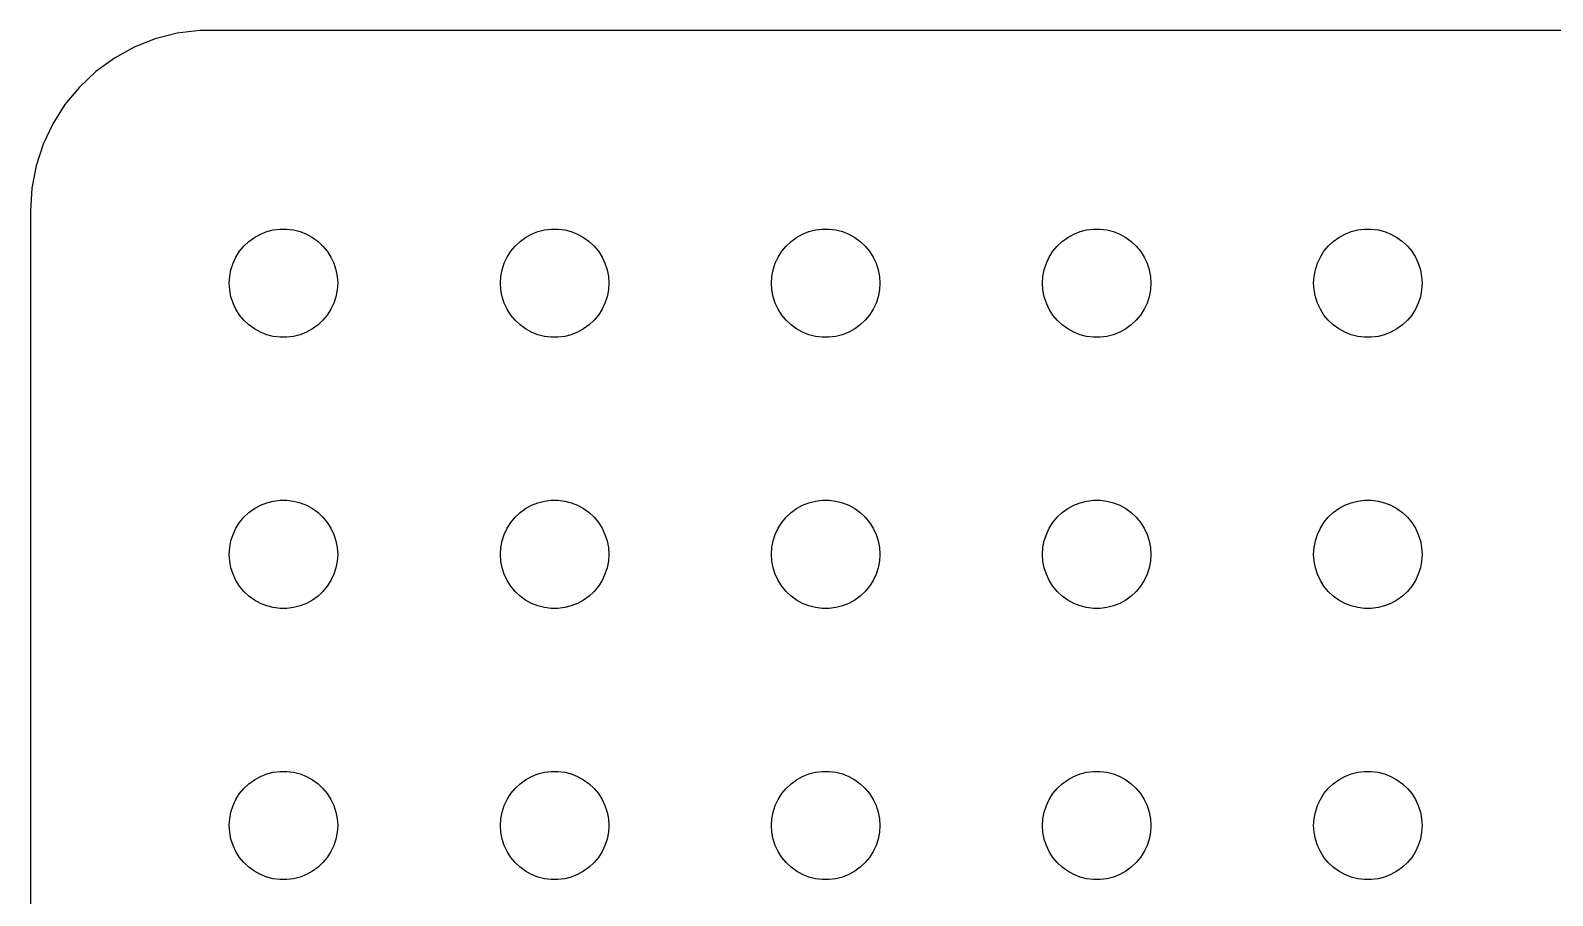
# Model space of a CAD drawing. Header units: metres. Extents: x -44 to 44, y 248 to 508.
# Drawn here: x -44.5 to -2.39, y 430.06 to 453.99 of the extents above; entities that cross this region are included whole.
import ezdxf

# ---------------------------------------------------------------- set-up
doc = ezdxf.new("R2010")
doc.units = ezdxf.units.M

msp = doc.modelspace()

# ---------------------------------------------------------------- linework, layer by layer
for p, q in [((-39.8139, 453.99), (-40.4369, 453.911)), ((39.8139, 453.99), (-39.8139, 453.99)), ((-41.0451, 453.755), (-41.6289, 453.524)), ((-40.4369, 453.911), (-41.0451, 453.755)), ((-42.1791, 453.222), (-42.6871, 452.853)), ((-41.6289, 453.524), (-42.1791, 453.222)), ((-42.6871, 452.853), (-43.1448, 452.423)), ((-43.1448, 452.423), (-43.5451, 451.939)), ((-43.5451, 451.939), (-43.8815, 451.409)), ((-43.8815, 451.409), (-44.1489, 450.841)), ((-44.1489, 450.841), (-44.3429, 450.243)), ((-44.3429, 450.243), (-44.4606, 449.627)), ((-44.4606, 449.627), (-44.5, 449)), ((-44.5, 449), (-44.5, 415)), ((-37.9635, 448.427), (-37.7811, 448.473)), ((-37.7811, 448.473), (-37.5942, 448.497)), ((-37.5942, 448.497), (-37.4058, 448.497)), ((-37.4058, 448.497), (-37.2189, 448.473)), ((-37.2189, 448.473), (-37.0365, 448.427)), ((-30.4635, 448.427), (-30.2811, 448.473)), ((-30.2811, 448.473), (-30.0942, 448.497)), ((-30.0942, 448.497), (-29.9058, 448.497)), ((-29.9058, 448.497), (-29.7189, 448.473)), ((-29.7189, 448.473), (-29.5365, 448.427)), ((-22.9635, 448.427), (-22.7811, 448.473)), ((-22.7811, 448.473), (-22.5942, 448.497)), ((-22.5942, 448.497), (-22.4058, 448.497)), ((-22.4058, 448.497), (-22.2189, 448.473)), ((-22.2189, 448.473), (-22.0365, 448.427)), ((-15.4635, 448.427), (-15.2811, 448.473)), ((-15.2811, 448.473), (-15.0942, 448.497)), ((-15.0942, 448.497), (-14.9058, 448.497)), ((-14.9058, 448.497), (-14.7189, 448.473)), ((-14.7189, 448.473), (-14.5365, 448.427)), ((-7.96352, 448.427), (-7.78107, 448.473)), ((-7.78107, 448.473), (-7.59418, 448.497)), ((-7.59418, 448.497), (-7.40581, 448.497)), ((-7.40581, 448.497), (-7.21892, 448.473)), ((-7.21892, 448.473), (-7.03647, 448.427)), ((-38.5934, 448.027), (-38.4561, 448.156)), ((-38.4561, 448.156), (-38.3037, 448.266)), ((-38.3037, 448.266), (-38.1387, 448.357)), ((-38.1387, 448.357), (-37.9635, 448.427)), ((-37.0365, 448.427), (-36.8613, 448.357)), ((-36.8613, 448.357), (-36.6963, 448.266)), ((-36.6963, 448.266), (-36.5439, 448.156)), ((-36.5439, 448.156), (-36.4065, 448.027)), ((-31.0934, 448.027), (-30.9561, 448.156)), ((-30.9561, 448.156), (-30.8037, 448.266)), ((-30.8037, 448.266), (-30.6387, 448.357)), ((-30.6387, 448.357), (-30.4635, 448.427)), ((-29.5365, 448.427), (-29.3613, 448.357)), ((-29.3613, 448.357), (-29.1963, 448.266)), ((-29.1963, 448.266), (-29.0439, 448.156)), ((-29.0439, 448.156), (-28.9065, 448.027)), ((-23.5934, 448.027), (-23.4561, 448.156)), ((-23.4561, 448.156), (-23.3037, 448.266)), ((-23.3037, 448.266), (-23.1387, 448.357)), ((-23.1387, 448.357), (-22.9635, 448.427)), ((-22.0365, 448.427), (-21.8613, 448.357)), ((-21.8613, 448.357), (-21.6963, 448.266)), ((-21.6963, 448.266), (-21.5439, 448.156)), ((-21.5439, 448.156), (-21.4065, 448.027)), ((-16.0934, 448.027), (-15.9561, 448.156)), ((-15.9561, 448.156), (-15.8037, 448.266)), ((-15.8037, 448.266), (-15.6387, 448.357)), ((-15.6387, 448.357), (-15.4635, 448.427)), ((-14.5365, 448.427), (-14.3613, 448.357)), ((-14.3613, 448.357), (-14.1963, 448.266)), ((-14.1963, 448.266), (-14.0439, 448.156)), ((-14.0439, 448.156), (-13.9065, 448.027)), ((-8.59344, 448.027), (-8.45613, 448.156)), ((-8.45613, 448.156), (-8.30373, 448.266)), ((-8.30373, 448.266), (-8.13866, 448.357)), ((-8.13866, 448.357), (-7.96352, 448.427)), ((-7.03647, 448.427), (-6.86133, 448.357)), ((-6.86133, 448.357), (-6.69626, 448.266)), ((-6.69626, 448.266), (-6.54385, 448.156)), ((-6.54385, 448.156), (-6.40654, 448.027)), ((-38.8947, 447.552), (-38.8145, 447.723)), ((-38.8145, 447.723), (-38.7135, 447.882)), ((-38.7135, 447.882), (-38.5934, 448.027)), ((-36.4065, 448.027), (-36.2865, 447.882)), ((-36.2865, 447.882), (-36.1855, 447.723)), ((-36.1855, 447.723), (-36.1053, 447.552)), ((-31.3947, 447.552), (-31.3145, 447.723)), ((-31.3145, 447.723), (-31.2135, 447.882)), ((-31.2135, 447.882), (-31.0934, 448.027)), ((-28.9065, 448.027), (-28.7865, 447.882)), ((-28.7865, 447.882), (-28.6855, 447.723)), ((-28.6855, 447.723), (-28.6053, 447.552)), ((-23.8947, 447.552), (-23.8145, 447.723)), ((-23.8145, 447.723), (-23.7135, 447.882)), ((-23.7135, 447.882), (-23.5934, 448.027)), ((-21.4065, 448.027), (-21.2865, 447.882)), ((-21.2865, 447.882), (-21.1855, 447.723)), ((-21.1855, 447.723), (-21.1053, 447.552)), ((-16.3947, 447.552), (-16.3145, 447.723)), ((-16.3145, 447.723), (-16.2135, 447.882)), ((-16.2135, 447.882), (-16.0934, 448.027)), ((-13.9065, 448.027), (-13.7865, 447.882)), ((-13.7865, 447.882), (-13.6855, 447.723)), ((-13.6855, 447.723), (-13.6053, 447.552)), ((-8.89465, 447.552), (-8.81445, 447.723)), ((-8.81445, 447.723), (-8.71352, 447.882)), ((-8.71352, 447.882), (-8.59344, 448.027)), ((-6.40654, 448.027), (-6.28647, 447.882)), ((-6.28647, 447.882), (-6.18553, 447.723)), ((-6.18553, 447.723), (-6.10533, 447.552)), ((-38.9882, 447.188), (-38.9529, 447.373)), ((-38.9529, 447.373), (-38.8947, 447.552)), ((-36.1053, 447.552), (-36.0471, 447.373)), ((-36.0471, 447.373), (-36.0118, 447.188)), ((-31.4882, 447.188), (-31.4529, 447.373)), ((-31.4529, 447.373), (-31.3947, 447.552)), ((-28.6053, 447.552), (-28.5471, 447.373)), ((-28.5471, 447.373), (-28.5118, 447.188)), ((-23.9882, 447.188), (-23.9529, 447.373)), ((-23.9529, 447.373), (-23.8947, 447.552)), ((-21.1053, 447.552), (-21.0471, 447.373)), ((-21.0471, 447.373), (-21.0118, 447.188)), ((-16.4882, 447.188), (-16.4529, 447.373)), ((-16.4529, 447.373), (-16.3947, 447.552)), ((-13.6053, 447.552), (-13.5471, 447.373)), ((-13.5471, 447.373), (-13.5118, 447.188)), ((-8.98816, 447.188), (-8.95287, 447.373)), ((-8.95287, 447.373), (-8.89465, 447.552)), ((-6.10533, 447.552), (-6.04712, 447.373)), ((-6.04712, 447.373), (-6.01183, 447.188)), ((-39, 447), (-38.9882, 447.188)), ((-38.9882, 446.812), (-39, 447)), ((-38.9529, 446.627), (-38.9882, 446.812)), ((-36.0118, 446.812), (-36.0471, 446.627)), ((-36.0118, 447.188), (-36, 447)), ((-36, 447), (-36.0118, 446.812)), ((-31.5, 447), (-31.4882, 447.188)), ((-31.4882, 446.812), (-31.5, 447)), ((-31.4529, 446.627), (-31.4882, 446.812)), ((-28.5118, 446.812), (-28.5471, 446.627)), ((-28.5118, 447.188), (-28.5, 447)), ((-28.5, 447), (-28.5118, 446.812)), ((-24, 447), (-23.9882, 447.188)), ((-23.9882, 446.812), (-24, 447)), ((-23.9529, 446.627), (-23.9882, 446.812)), ((-21.0118, 446.812), (-21.0471, 446.627)), ((-21.0118, 447.188), (-21, 447)), ((-21, 447), (-21.0118, 446.812)), ((-16.5, 447), (-16.4882, 447.188)), ((-16.4882, 446.812), (-16.5, 447)), ((-16.4529, 446.627), (-16.4882, 446.812)), ((-13.5118, 446.812), (-13.5471, 446.627)), ((-13.5118, 447.188), (-13.5, 447)), ((-13.5, 447), (-13.5118, 446.812)), ((-9, 447), (-8.98816, 447.188)), ((-8.98816, 446.812), (-9, 447)), ((-8.95287, 446.627), (-8.98816, 446.812)), ((-6.01183, 446.812), (-6.04712, 446.627)), ((-6.01183, 447.188), (-6, 447)), ((-6, 447), (-6.01183, 446.812)), ((-38.8947, 446.448), (-38.9529, 446.627)), ((-38.8145, 446.277), (-38.8947, 446.448)), ((-36.1053, 446.448), (-36.1855, 446.277)), ((-36.0471, 446.627), (-36.1053, 446.448)), ((-31.3947, 446.448), (-31.4529, 446.627)), ((-31.3145, 446.277), (-31.3947, 446.448)), ((-28.6053, 446.448), (-28.6855, 446.277)), ((-28.5471, 446.627), (-28.6053, 446.448)), ((-23.8947, 446.448), (-23.9529, 446.627)), ((-23.8145, 446.277), (-23.8947, 446.448)), ((-21.1053, 446.448), (-21.1855, 446.277)), ((-21.0471, 446.627), (-21.1053, 446.448)), ((-16.3947, 446.448), (-16.4529, 446.627)), ((-16.3145, 446.277), (-16.3947, 446.448)), ((-13.6053, 446.448), (-13.6855, 446.277)), ((-13.5471, 446.627), (-13.6053, 446.448)), ((-8.89465, 446.448), (-8.95287, 446.627)), ((-8.81445, 446.277), (-8.89465, 446.448)), ((-6.10533, 446.448), (-6.18553, 446.277)), ((-6.04712, 446.627), (-6.10533, 446.448)), ((-38.7135, 446.118), (-38.8145, 446.277)), ((-38.5934, 445.973), (-38.7135, 446.118)), ((-38.4561, 445.844), (-38.5934, 445.973)), ((-36.4065, 445.973), (-36.5439, 445.844)), ((-36.2865, 446.118), (-36.4065, 445.973)), ((-36.1855, 446.277), (-36.2865, 446.118)), ((-31.2135, 446.118), (-31.3145, 446.277)), ((-31.0934, 445.973), (-31.2135, 446.118)), ((-30.9561, 445.844), (-31.0934, 445.973)), ((-28.9065, 445.973), (-29.0439, 445.844)), ((-28.7865, 446.118), (-28.9065, 445.973)), ((-28.6855, 446.277), (-28.7865, 446.118)), ((-23.7135, 446.118), (-23.8145, 446.277)), ((-23.5934, 445.973), (-23.7135, 446.118)), ((-23.4561, 445.844), (-23.5934, 445.973)), ((-21.4065, 445.973), (-21.5439, 445.844)), ((-21.2865, 446.118), (-21.4065, 445.973)), ((-21.1855, 446.277), (-21.2865, 446.118)), ((-16.2135, 446.118), (-16.3145, 446.277)), ((-16.0934, 445.973), (-16.2135, 446.118)), ((-15.9561, 445.844), (-16.0934, 445.973)), ((-13.9065, 445.973), (-14.0439, 445.844)), ((-13.7865, 446.118), (-13.9065, 445.973)), ((-13.6855, 446.277), (-13.7865, 446.118)), ((-8.71352, 446.118), (-8.81445, 446.277)), ((-8.59344, 445.973), (-8.71352, 446.118)), ((-8.45613, 445.844), (-8.59344, 445.973)), ((-6.40654, 445.973), (-6.54385, 445.844)), ((-6.28647, 446.118), (-6.40654, 445.973)), ((-6.18553, 446.277), (-6.28647, 446.118)), ((-38.3037, 445.734), (-38.4561, 445.844)), ((-38.1387, 445.643), (-38.3037, 445.734)), ((-37.9635, 445.573), (-38.1387, 445.643)), ((-37.7811, 445.527), (-37.9635, 445.573)), ((-37.5942, 445.503), (-37.7811, 445.527)), ((-37.2189, 445.527), (-37.4058, 445.503)), ((-37.0365, 445.573), (-37.2189, 445.527)), ((-36.8613, 445.643), (-37.0365, 445.573)), ((-36.6963, 445.734), (-36.8613, 445.643)), ((-36.5439, 445.844), (-36.6963, 445.734)), ((-30.8037, 445.734), (-30.9561, 445.844)), ((-30.6387, 445.643), (-30.8037, 445.734)), ((-30.4635, 445.573), (-30.6387, 445.643)), ((-30.2811, 445.527), (-30.4635, 445.573)), ((-30.0942, 445.503), (-30.2811, 445.527)), ((-29.7189, 445.527), (-29.9058, 445.503)), ((-29.5365, 445.573), (-29.7189, 445.527)), ((-29.3613, 445.643), (-29.5365, 445.573)), ((-29.1963, 445.734), (-29.3613, 445.643)), ((-29.0439, 445.844), (-29.1963, 445.734)), ((-23.3037, 445.734), (-23.4561, 445.844)), ((-23.1387, 445.643), (-23.3037, 445.734)), ((-22.9635, 445.573), (-23.1387, 445.643)), ((-22.7811, 445.527), (-22.9635, 445.573)), ((-22.5942, 445.503), (-22.7811, 445.527)), ((-22.2189, 445.527), (-22.4058, 445.503)), ((-22.0365, 445.573), (-22.2189, 445.527)), ((-21.8613, 445.643), (-22.0365, 445.573)), ((-21.6963, 445.734), (-21.8613, 445.643)), ((-21.5439, 445.844), (-21.6963, 445.734)), ((-15.8037, 445.734), (-15.9561, 445.844)), ((-15.6387, 445.643), (-15.8037, 445.734)), ((-15.4635, 445.573), (-15.6387, 445.643)), ((-15.2811, 445.527), (-15.4635, 445.573)), ((-15.0942, 445.503), (-15.2811, 445.527)), ((-14.7189, 445.527), (-14.9058, 445.503)), ((-14.5365, 445.573), (-14.7189, 445.527)), ((-14.3613, 445.643), (-14.5365, 445.573)), ((-14.1963, 445.734), (-14.3613, 445.643)), ((-14.0439, 445.844), (-14.1963, 445.734)), ((-8.30373, 445.734), (-8.45613, 445.844)), ((-8.13866, 445.643), (-8.30373, 445.734)), ((-7.96352, 445.573), (-8.13866, 445.643)), ((-7.78107, 445.527), (-7.96352, 445.573)), ((-7.59418, 445.503), (-7.78107, 445.527)), ((-7.21892, 445.527), (-7.40581, 445.503)), ((-7.03647, 445.573), (-7.21892, 445.527)), ((-6.86133, 445.643), (-7.03647, 445.573)), ((-6.69626, 445.734), (-6.86133, 445.643)), ((-6.54385, 445.844), (-6.69626, 445.734)), ((-37.4058, 445.503), (-37.5942, 445.503)), ((-29.9058, 445.503), (-30.0942, 445.503)), ((-22.4058, 445.503), (-22.5942, 445.503)), ((-14.9058, 445.503), (-15.0942, 445.503)), ((-7.40581, 445.503), (-7.59418, 445.503)), ((-38.1387, 440.857), (-37.9635, 440.927)), ((-37.9635, 440.927), (-37.7811, 440.973)), ((-37.7811, 440.973), (-37.5942, 440.997)), ((-37.5942, 440.997), (-37.4058, 440.997)), ((-37.4058, 440.997), (-37.2189, 440.973)), ((-37.2189, 440.973), (-37.0365, 440.927)), ((-37.0365, 440.927), (-36.8613, 440.857)), ((-30.6387, 440.857), (-30.4635, 440.927)), ((-30.4635, 440.927), (-30.2811, 440.973)), ((-30.2811, 440.973), (-30.0942, 440.997)), ((-30.0942, 440.997), (-29.9058, 440.997)), ((-29.9058, 440.997), (-29.7189, 440.973)), ((-29.7189, 440.973), (-29.5365, 440.927)), ((-29.5365, 440.927), (-29.3613, 440.857)), ((-23.1387, 440.857), (-22.9635, 440.927)), ((-22.9635, 440.927), (-22.7811, 440.973)), ((-22.7811, 440.973), (-22.5942, 440.997)), ((-22.5942, 440.997), (-22.4058, 440.997)), ((-22.4058, 440.997), (-22.2189, 440.973)), ((-22.2189, 440.973), (-22.0365, 440.927)), ((-22.0365, 440.927), (-21.8613, 440.857)), ((-15.6387, 440.857), (-15.4635, 440.927)), ((-15.4635, 440.927), (-15.2811, 440.973)), ((-15.2811, 440.973), (-15.0942, 440.997)), ((-15.0942, 440.997), (-14.9058, 440.997)), ((-14.9058, 440.997), (-14.7189, 440.973)), ((-14.7189, 440.973), (-14.5365, 440.927)), ((-14.5365, 440.927), (-14.3613, 440.857)), ((-8.13866, 440.857), (-7.96352, 440.927)), ((-7.96352, 440.927), (-7.78107, 440.973)), ((-7.78107, 440.973), (-7.59418, 440.997)), ((-7.59418, 440.997), (-7.40581, 440.997)), ((-7.40581, 440.997), (-7.21892, 440.973)), ((-7.21892, 440.973), (-7.03647, 440.927)), ((-7.03647, 440.927), (-6.86133, 440.857)), ((-38.7135, 440.382), (-38.5934, 440.527)), ((-38.5934, 440.527), (-38.4561, 440.656)), ((-38.4561, 440.656), (-38.3037, 440.766)), ((-38.3037, 440.766), (-38.1387, 440.857)), ((-36.8613, 440.857), (-36.6963, 440.766)), ((-36.6963, 440.766), (-36.5439, 440.656)), ((-36.5439, 440.656), (-36.4065, 440.527)), ((-36.4065, 440.527), (-36.2865, 440.382)), ((-31.2135, 440.382), (-31.0934, 440.527)), ((-31.0934, 440.527), (-30.9561, 440.656)), ((-30.9561, 440.656), (-30.8037, 440.766)), ((-30.8037, 440.766), (-30.6387, 440.857)), ((-29.3613, 440.857), (-29.1963, 440.766)), ((-29.1963, 440.766), (-29.0439, 440.656)), ((-29.0439, 440.656), (-28.9065, 440.527)), ((-28.9065, 440.527), (-28.7865, 440.382)), ((-23.7135, 440.382), (-23.5934, 440.527)), ((-23.5934, 440.527), (-23.4561, 440.656)), ((-23.4561, 440.656), (-23.3037, 440.766)), ((-23.3037, 440.766), (-23.1387, 440.857)), ((-21.8613, 440.857), (-21.6963, 440.766)), ((-21.6963, 440.766), (-21.5439, 440.656)), ((-21.5439, 440.656), (-21.4065, 440.527)), ((-21.4065, 440.527), (-21.2865, 440.382)), ((-16.2135, 440.382), (-16.0934, 440.527)), ((-16.0934, 440.527), (-15.9561, 440.656)), ((-15.9561, 440.656), (-15.8037, 440.766)), ((-15.8037, 440.766), (-15.6387, 440.857)), ((-14.3613, 440.857), (-14.1963, 440.766)), ((-14.1963, 440.766), (-14.0439, 440.656)), ((-14.0439, 440.656), (-13.9065, 440.527)), ((-13.9065, 440.527), (-13.7865, 440.382)), ((-8.71352, 440.382), (-8.59344, 440.527)), ((-8.59344, 440.527), (-8.45613, 440.656)), ((-8.45613, 440.656), (-8.30373, 440.766)), ((-8.30373, 440.766), (-8.13866, 440.857)), ((-6.86133, 440.857), (-6.69626, 440.766)), ((-6.69626, 440.766), (-6.54385, 440.656)), ((-6.54385, 440.656), (-6.40654, 440.527)), ((-6.40654, 440.527), (-6.28647, 440.382)), ((-38.9529, 439.873), (-38.8947, 440.052)), ((-38.8947, 440.052), (-38.8145, 440.223)), ((-38.8145, 440.223), (-38.7135, 440.382)), ((-36.2865, 440.382), (-36.1855, 440.223)), ((-36.1855, 440.223), (-36.1053, 440.052)), ((-36.1053, 440.052), (-36.0471, 439.873)), ((-31.4529, 439.873), (-31.3947, 440.052)), ((-31.3947, 440.052), (-31.3145, 440.223)), ((-31.3145, 440.223), (-31.2135, 440.382)), ((-28.7865, 440.382), (-28.6855, 440.223)), ((-28.6855, 440.223), (-28.6053, 440.052)), ((-28.6053, 440.052), (-28.5471, 439.873)), ((-23.9529, 439.873), (-23.8947, 440.052)), ((-23.8947, 440.052), (-23.8145, 440.223)), ((-23.8145, 440.223), (-23.7135, 440.382)), ((-21.2865, 440.382), (-21.1855, 440.223)), ((-21.1855, 440.223), (-21.1053, 440.052)), ((-21.1053, 440.052), (-21.0471, 439.873)), ((-16.4529, 439.873), (-16.3947, 440.052)), ((-16.3947, 440.052), (-16.3145, 440.223)), ((-16.3145, 440.223), (-16.2135, 440.382)), ((-13.7865, 440.382), (-13.6855, 440.223)), ((-13.6855, 440.223), (-13.6053, 440.052)), ((-13.6053, 440.052), (-13.5471, 439.873)), ((-8.95287, 439.873), (-8.89465, 440.052)), ((-8.89465, 440.052), (-8.81445, 440.223)), ((-8.81445, 440.223), (-8.71352, 440.382)), ((-6.28647, 440.382), (-6.18553, 440.223)), ((-6.18553, 440.223), (-6.10533, 440.052)), ((-6.10533, 440.052), (-6.04712, 439.873)), ((-39, 439.5), (-38.9882, 439.688)), ((-38.9882, 439.688), (-38.9529, 439.873)), ((-36.0471, 439.873), (-36.0118, 439.688)), ((-36.0118, 439.688), (-36, 439.5)), ((-31.5, 439.5), (-31.4882, 439.688)), ((-31.4882, 439.688), (-31.4529, 439.873)), ((-28.5471, 439.873), (-28.5118, 439.688)), ((-28.5118, 439.688), (-28.5, 439.5)), ((-24, 439.5), (-23.9882, 439.688)), ((-23.9882, 439.688), (-23.9529, 439.873)), ((-21.0471, 439.873), (-21.0118, 439.688)), ((-21.0118, 439.688), (-21, 439.5)), ((-16.5, 439.5), (-16.4882, 439.688)), ((-16.4882, 439.688), (-16.4529, 439.873)), ((-13.5471, 439.873), (-13.5118, 439.688)), ((-13.5118, 439.688), (-13.5, 439.5)), ((-9, 439.5), (-8.98816, 439.688)), ((-8.98816, 439.688), (-8.95287, 439.873)), ((-6.04712, 439.873), (-6.01183, 439.688)), ((-6.01183, 439.688), (-6, 439.5)), ((-38.9882, 439.312), (-39, 439.5)), ((-38.9529, 439.127), (-38.9882, 439.312)), ((-36.0118, 439.312), (-36.0471, 439.127)), ((-36, 439.5), (-36.0118, 439.312)), ((-31.4882, 439.312), (-31.5, 439.5)), ((-31.4529, 439.127), (-31.4882, 439.312)), ((-28.5118, 439.312), (-28.5471, 439.127)), ((-28.5, 439.5), (-28.5118, 439.312)), ((-23.9882, 439.312), (-24, 439.5)), ((-23.9529, 439.127), (-23.9882, 439.312)), ((-21.0118, 439.312), (-21.0471, 439.127)), ((-21, 439.5), (-21.0118, 439.312)), ((-16.4882, 439.312), (-16.5, 439.5)), ((-16.4529, 439.127), (-16.4882, 439.312)), ((-13.5118, 439.312), (-13.5471, 439.127)), ((-13.5, 439.5), (-13.5118, 439.312)), ((-8.98816, 439.312), (-9, 439.5)), ((-8.95287, 439.127), (-8.98816, 439.312)), ((-6.01183, 439.312), (-6.04712, 439.127)), ((-6, 439.5), (-6.01183, 439.312)), ((-38.8947, 438.948), (-38.9529, 439.127)), ((-38.8145, 438.777), (-38.8947, 438.948)), ((-36.1053, 438.948), (-36.1855, 438.777)), ((-36.0471, 439.127), (-36.1053, 438.948)), ((-31.3947, 438.948), (-31.4529, 439.127)), ((-31.3145, 438.777), (-31.3947, 438.948)), ((-28.6053, 438.948), (-28.6855, 438.777)), ((-28.5471, 439.127), (-28.6053, 438.948)), ((-23.8947, 438.948), (-23.9529, 439.127)), ((-23.8145, 438.777), (-23.8947, 438.948)), ((-21.1053, 438.948), (-21.1855, 438.777)), ((-21.0471, 439.127), (-21.1053, 438.948)), ((-16.3947, 438.948), (-16.4529, 439.127)), ((-16.3145, 438.777), (-16.3947, 438.948)), ((-13.6053, 438.948), (-13.6855, 438.777)), ((-13.5471, 439.127), (-13.6053, 438.948)), ((-8.89465, 438.948), (-8.95287, 439.127)), ((-8.81445, 438.777), (-8.89465, 438.948)), ((-6.10533, 438.948), (-6.18553, 438.777)), ((-6.04712, 439.127), (-6.10533, 438.948)), ((-38.7135, 438.618), (-38.8145, 438.777)), ((-38.5934, 438.473), (-38.7135, 438.618)), ((-38.4561, 438.344), (-38.5934, 438.473)), ((-36.4065, 438.473), (-36.5439, 438.344)), ((-36.2865, 438.618), (-36.4065, 438.473)), ((-36.1855, 438.777), (-36.2865, 438.618)), ((-31.2135, 438.618), (-31.3145, 438.777)), ((-31.0934, 438.473), (-31.2135, 438.618)), ((-30.9561, 438.344), (-31.0934, 438.473)), ((-28.9065, 438.473), (-29.0439, 438.344)), ((-28.7865, 438.618), (-28.9065, 438.473)), ((-28.6855, 438.777), (-28.7865, 438.618)), ((-23.7135, 438.618), (-23.8145, 438.777)), ((-23.5934, 438.473), (-23.7135, 438.618)), ((-23.4561, 438.344), (-23.5934, 438.473)), ((-21.4065, 438.473), (-21.5439, 438.344)), ((-21.2865, 438.618), (-21.4065, 438.473)), ((-21.1855, 438.777), (-21.2865, 438.618)), ((-16.2135, 438.618), (-16.3145, 438.777)), ((-16.0934, 438.473), (-16.2135, 438.618)), ((-15.9561, 438.344), (-16.0934, 438.473)), ((-13.9065, 438.473), (-14.0439, 438.344)), ((-13.7865, 438.618), (-13.9065, 438.473)), ((-13.6855, 438.777), (-13.7865, 438.618)), ((-8.71352, 438.618), (-8.81445, 438.777)), ((-8.59344, 438.473), (-8.71352, 438.618)), ((-8.45613, 438.344), (-8.59344, 438.473)), ((-6.40654, 438.473), (-6.54385, 438.344)), ((-6.28647, 438.618), (-6.40654, 438.473)), ((-6.18553, 438.777), (-6.28647, 438.618)), ((-38.3037, 438.234), (-38.4561, 438.344)), ((-38.1387, 438.143), (-38.3037, 438.234)), ((-37.9635, 438.073), (-38.1387, 438.143)), ((-37.7811, 438.027), (-37.9635, 438.073)), ((-37.5942, 438.003), (-37.7811, 438.027)), ((-37.4058, 438.003), (-37.5942, 438.003)), ((-37.2189, 438.027), (-37.4058, 438.003)), ((-37.0365, 438.073), (-37.2189, 438.027)), ((-36.8613, 438.143), (-37.0365, 438.073)), ((-36.6963, 438.234), (-36.8613, 438.143)), ((-36.5439, 438.344), (-36.6963, 438.234)), ((-30.8037, 438.234), (-30.9561, 438.344)), ((-30.6387, 438.143), (-30.8037, 438.234)), ((-30.4635, 438.073), (-30.6387, 438.143)), ((-30.2811, 438.027), (-30.4635, 438.073)), ((-30.0942, 438.003), (-30.2811, 438.027)), ((-29.9058, 438.003), (-30.0942, 438.003)), ((-29.7189, 438.027), (-29.9058, 438.003)), ((-29.5365, 438.073), (-29.7189, 438.027)), ((-29.3613, 438.143), (-29.5365, 438.073)), ((-29.1963, 438.234), (-29.3613, 438.143)), ((-29.0439, 438.344), (-29.1963, 438.234)), ((-23.3037, 438.234), (-23.4561, 438.344)), ((-23.1387, 438.143), (-23.3037, 438.234)), ((-22.9635, 438.073), (-23.1387, 438.143)), ((-22.7811, 438.027), (-22.9635, 438.073)), ((-22.5942, 438.003), (-22.7811, 438.027)), ((-22.4058, 438.003), (-22.5942, 438.003)), ((-22.2189, 438.027), (-22.4058, 438.003)), ((-22.0365, 438.073), (-22.2189, 438.027)), ((-21.8613, 438.143), (-22.0365, 438.073)), ((-21.6963, 438.234), (-21.8613, 438.143)), ((-21.5439, 438.344), (-21.6963, 438.234)), ((-15.8037, 438.234), (-15.9561, 438.344)), ((-15.6387, 438.143), (-15.8037, 438.234)), ((-15.4635, 438.073), (-15.6387, 438.143)), ((-15.2811, 438.027), (-15.4635, 438.073)), ((-15.0942, 438.003), (-15.2811, 438.027)), ((-14.9058, 438.003), (-15.0942, 438.003)), ((-14.7189, 438.027), (-14.9058, 438.003)), ((-14.5365, 438.073), (-14.7189, 438.027)), ((-14.3613, 438.143), (-14.5365, 438.073)), ((-14.1963, 438.234), (-14.3613, 438.143)), ((-14.0439, 438.344), (-14.1963, 438.234)), ((-8.30373, 438.234), (-8.45613, 438.344)), ((-8.13866, 438.143), (-8.30373, 438.234)), ((-7.96352, 438.073), (-8.13866, 438.143)), ((-7.78107, 438.027), (-7.96352, 438.073)), ((-7.59418, 438.003), (-7.78107, 438.027)), ((-7.40581, 438.003), (-7.59418, 438.003)), ((-7.21892, 438.027), (-7.40581, 438.003)), ((-7.03647, 438.073), (-7.21892, 438.027)), ((-6.86133, 438.143), (-7.03647, 438.073)), ((-6.69626, 438.234), (-6.86133, 438.143)), ((-6.54385, 438.344), (-6.69626, 438.234)), ((-38.3037, 433.266), (-38.1387, 433.357)), ((-38.1387, 433.357), (-37.9635, 433.427)), ((-37.9635, 433.427), (-37.7811, 433.473)), ((-37.7811, 433.473), (-37.5942, 433.497)), ((-37.5942, 433.497), (-37.4058, 433.497)), ((-37.4058, 433.497), (-37.2189, 433.473)), ((-37.2189, 433.473), (-37.0365, 433.427)), ((-37.0365, 433.427), (-36.8613, 433.357)), ((-36.8613, 433.357), (-36.6963, 433.266)), ((-30.8037, 433.266), (-30.6387, 433.357)), ((-30.6387, 433.357), (-30.4635, 433.427)), ((-30.4635, 433.427), (-30.2811, 433.473)), ((-30.2811, 433.473), (-30.0942, 433.497)), ((-30.0942, 433.497), (-29.9058, 433.497)), ((-29.9058, 433.497), (-29.7189, 433.473)), ((-29.7189, 433.473), (-29.5365, 433.427)), ((-29.5365, 433.427), (-29.3613, 433.357)), ((-29.3613, 433.357), (-29.1963, 433.266)), ((-23.3037, 433.266), (-23.1387, 433.357)), ((-23.1387, 433.357), (-22.9635, 433.427)), ((-22.9635, 433.427), (-22.7811, 433.473)), ((-22.7811, 433.473), (-22.5942, 433.497)), ((-22.5942, 433.497), (-22.4058, 433.497)), ((-22.4058, 433.497), (-22.2189, 433.473)), ((-22.2189, 433.473), (-22.0365, 433.427)), ((-22.0365, 433.427), (-21.8613, 433.357)), ((-21.8613, 433.357), (-21.6963, 433.266)), ((-15.8037, 433.266), (-15.6387, 433.357)), ((-15.6387, 433.357), (-15.4635, 433.427)), ((-15.4635, 433.427), (-15.2811, 433.473)), ((-15.2811, 433.473), (-15.0942, 433.497)), ((-15.0942, 433.497), (-14.9058, 433.497)), ((-14.9058, 433.497), (-14.7189, 433.473)), ((-14.7189, 433.473), (-14.5365, 433.427)), ((-14.5365, 433.427), (-14.3613, 433.357)), ((-14.3613, 433.357), (-14.1963, 433.266)), ((-8.30373, 433.266), (-8.13866, 433.357)), ((-8.13866, 433.357), (-7.96352, 433.427)), ((-7.96352, 433.427), (-7.78107, 433.473)), ((-7.78107, 433.473), (-7.59418, 433.497)), ((-7.59418, 433.497), (-7.40581, 433.497)), ((-7.40581, 433.497), (-7.21892, 433.473)), ((-7.21892, 433.473), (-7.03647, 433.427)), ((-7.03647, 433.427), (-6.86133, 433.357)), ((-6.86133, 433.357), (-6.69626, 433.266)), ((-38.7135, 432.882), (-38.5934, 433.027)), ((-38.5934, 433.027), (-38.4561, 433.156)), ((-38.4561, 433.156), (-38.3037, 433.266)), ((-36.6963, 433.266), (-36.5439, 433.156)), ((-36.5439, 433.156), (-36.4065, 433.027)), ((-36.4065, 433.027), (-36.2865, 432.882)), ((-31.2135, 432.882), (-31.0934, 433.027)), ((-31.0934, 433.027), (-30.9561, 433.156)), ((-30.9561, 433.156), (-30.8037, 433.266)), ((-29.1963, 433.266), (-29.0439, 433.156)), ((-29.0439, 433.156), (-28.9065, 433.027)), ((-28.9065, 433.027), (-28.7865, 432.882)), ((-23.7135, 432.882), (-23.5934, 433.027)), ((-23.5934, 433.027), (-23.4561, 433.156)), ((-23.4561, 433.156), (-23.3037, 433.266)), ((-21.6963, 433.266), (-21.5439, 433.156)), ((-21.5439, 433.156), (-21.4065, 433.027)), ((-21.4065, 433.027), (-21.2865, 432.882)), ((-16.2135, 432.882), (-16.0934, 433.027)), ((-16.0934, 433.027), (-15.9561, 433.156)), ((-15.9561, 433.156), (-15.8037, 433.266)), ((-14.1963, 433.266), (-14.0439, 433.156)), ((-14.0439, 433.156), (-13.9065, 433.027)), ((-13.9065, 433.027), (-13.7865, 432.882)), ((-8.71352, 432.882), (-8.59344, 433.027)), ((-8.59344, 433.027), (-8.45613, 433.156)), ((-8.45613, 433.156), (-8.30373, 433.266)), ((-6.69626, 433.266), (-6.54385, 433.156)), ((-6.54385, 433.156), (-6.40654, 433.027)), ((-6.40654, 433.027), (-6.28647, 432.882)), ((-38.9529, 432.373), (-38.8947, 432.552)), ((-38.8947, 432.552), (-38.8145, 432.723)), ((-38.8145, 432.723), (-38.7135, 432.882)), ((-36.2865, 432.882), (-36.1855, 432.723)), ((-36.1855, 432.723), (-36.1053, 432.552)), ((-36.1053, 432.552), (-36.0471, 432.373)), ((-31.4529, 432.373), (-31.3947, 432.552)), ((-31.3947, 432.552), (-31.3145, 432.723)), ((-31.3145, 432.723), (-31.2135, 432.882)), ((-28.7865, 432.882), (-28.6855, 432.723)), ((-28.6855, 432.723), (-28.6053, 432.552)), ((-28.6053, 432.552), (-28.5471, 432.373)), ((-23.9529, 432.373), (-23.8947, 432.552)), ((-23.8947, 432.552), (-23.8145, 432.723)), ((-23.8145, 432.723), (-23.7135, 432.882)), ((-21.2865, 432.882), (-21.1855, 432.723)), ((-21.1855, 432.723), (-21.1053, 432.552)), ((-21.1053, 432.552), (-21.0471, 432.373)), ((-16.4529, 432.373), (-16.3947, 432.552)), ((-16.3947, 432.552), (-16.3145, 432.723)), ((-16.3145, 432.723), (-16.2135, 432.882)), ((-13.7865, 432.882), (-13.6855, 432.723)), ((-13.6855, 432.723), (-13.6053, 432.552)), ((-13.6053, 432.552), (-13.5471, 432.373)), ((-8.95287, 432.373), (-8.89465, 432.552)), ((-8.89465, 432.552), (-8.81445, 432.723)), ((-8.81445, 432.723), (-8.71352, 432.882)), ((-6.28647, 432.882), (-6.18553, 432.723)), ((-6.18553, 432.723), (-6.10533, 432.552)), ((-6.10533, 432.552), (-6.04712, 432.373)), ((-39, 432), (-38.9882, 432.188)), ((-38.9882, 432.188), (-38.9529, 432.373)), ((-36.0471, 432.373), (-36.0118, 432.188)), ((-36.0118, 432.188), (-36, 432)), ((-31.5, 432), (-31.4882, 432.188)), ((-31.4882, 432.188), (-31.4529, 432.373)), ((-28.5471, 432.373), (-28.5118, 432.188)), ((-28.5118, 432.188), (-28.5, 432)), ((-24, 432), (-23.9882, 432.188)), ((-23.9882, 432.188), (-23.9529, 432.373)), ((-21.0471, 432.373), (-21.0118, 432.188)), ((-21.0118, 432.188), (-21, 432)), ((-16.5, 432), (-16.4882, 432.188)), ((-16.4882, 432.188), (-16.4529, 432.373)), ((-13.5471, 432.373), (-13.5118, 432.188)), ((-13.5118, 432.188), (-13.5, 432)), ((-9, 432), (-8.98816, 432.188)), ((-8.98816, 432.188), (-8.95287, 432.373)), ((-6.04712, 432.373), (-6.01183, 432.188)), ((-6.01183, 432.188), (-6, 432)), ((-38.9882, 431.812), (-39, 432)), ((-38.9529, 431.627), (-38.9882, 431.812)), ((-36.0118, 431.812), (-36.0471, 431.627)), ((-36, 432), (-36.0118, 431.812)), ((-31.4882, 431.812), (-31.5, 432)), ((-31.4529, 431.627), (-31.4882, 431.812)), ((-28.5118, 431.812), (-28.5471, 431.627)), ((-28.5, 432), (-28.5118, 431.812)), ((-23.9882, 431.812), (-24, 432)), ((-23.9529, 431.627), (-23.9882, 431.812)), ((-21.0118, 431.812), (-21.0471, 431.627)), ((-21, 432), (-21.0118, 431.812)), ((-16.4882, 431.812), (-16.5, 432)), ((-16.4529, 431.627), (-16.4882, 431.812)), ((-13.5118, 431.812), (-13.5471, 431.627)), ((-13.5, 432), (-13.5118, 431.812)), ((-8.98816, 431.812), (-9, 432)), ((-8.95287, 431.627), (-8.98816, 431.812)), ((-6.01183, 431.812), (-6.04712, 431.627)), ((-6, 432), (-6.01183, 431.812)), ((-38.8947, 431.448), (-38.9529, 431.627)), ((-38.8145, 431.277), (-38.8947, 431.448)), ((-38.7135, 431.118), (-38.8145, 431.277)), ((-36.1855, 431.277), (-36.2865, 431.118)), ((-36.1053, 431.448), (-36.1855, 431.277)), ((-36.0471, 431.627), (-36.1053, 431.448)), ((-31.3947, 431.448), (-31.4529, 431.627)), ((-31.3145, 431.277), (-31.3947, 431.448)), ((-31.2135, 431.118), (-31.3145, 431.277)), ((-28.6855, 431.277), (-28.7865, 431.118)), ((-28.6053, 431.448), (-28.6855, 431.277)), ((-28.5471, 431.627), (-28.6053, 431.448)), ((-23.8947, 431.448), (-23.9529, 431.627)), ((-23.8145, 431.277), (-23.8947, 431.448)), ((-23.7135, 431.118), (-23.8145, 431.277)), ((-21.1855, 431.277), (-21.2865, 431.118)), ((-21.1053, 431.448), (-21.1855, 431.277)), ((-21.0471, 431.627), (-21.1053, 431.448)), ((-16.3947, 431.448), (-16.4529, 431.627)), ((-16.3145, 431.277), (-16.3947, 431.448)), ((-16.2135, 431.118), (-16.3145, 431.277)), ((-13.6855, 431.277), (-13.7865, 431.118)), ((-13.6053, 431.448), (-13.6855, 431.277)), ((-13.5471, 431.627), (-13.6053, 431.448)), ((-8.89465, 431.448), (-8.95287, 431.627)), ((-8.81445, 431.277), (-8.89465, 431.448)), ((-8.71352, 431.118), (-8.81445, 431.277)), ((-6.18553, 431.277), (-6.28647, 431.118)), ((-6.10533, 431.448), (-6.18553, 431.277)), ((-6.04712, 431.627), (-6.10533, 431.448)), ((-38.5934, 430.973), (-38.7135, 431.118)), ((-38.4561, 430.844), (-38.5934, 430.973)), ((-38.3037, 430.734), (-38.4561, 430.844)), ((-36.5439, 430.844), (-36.6963, 430.734)), ((-36.4065, 430.973), (-36.5439, 430.844)), ((-36.2865, 431.118), (-36.4065, 430.973)), ((-31.0934, 430.973), (-31.2135, 431.118)), ((-30.9561, 430.844), (-31.0934, 430.973)), ((-30.8037, 430.734), (-30.9561, 430.844)), ((-29.0439, 430.844), (-29.1963, 430.734)), ((-28.9065, 430.973), (-29.0439, 430.844)), ((-28.7865, 431.118), (-28.9065, 430.973)), ((-23.5934, 430.973), (-23.7135, 431.118)), ((-23.4561, 430.844), (-23.5934, 430.973)), ((-23.3037, 430.734), (-23.4561, 430.844)), ((-21.5439, 430.844), (-21.6963, 430.734)), ((-21.4065, 430.973), (-21.5439, 430.844)), ((-21.2865, 431.118), (-21.4065, 430.973)), ((-16.0934, 430.973), (-16.2135, 431.118)), ((-15.9561, 430.844), (-16.0934, 430.973)), ((-15.8037, 430.734), (-15.9561, 430.844)), ((-14.0439, 430.844), (-14.1963, 430.734)), ((-13.9065, 430.973), (-14.0439, 430.844)), ((-13.7865, 431.118), (-13.9065, 430.973)), ((-8.59344, 430.973), (-8.71352, 431.118)), ((-8.45613, 430.844), (-8.59344, 430.973)), ((-8.30373, 430.734), (-8.45613, 430.844)), ((-6.54385, 430.844), (-6.69626, 430.734)), ((-6.40654, 430.973), (-6.54385, 430.844)), ((-6.28647, 431.118), (-6.40654, 430.973)), ((-38.1387, 430.643), (-38.3037, 430.734)), ((-37.9635, 430.573), (-38.1387, 430.643)), ((-37.7811, 430.527), (-37.9635, 430.573)), ((-37.5942, 430.503), (-37.7811, 430.527)), ((-37.4058, 430.503), (-37.5942, 430.503)), ((-37.2189, 430.527), (-37.4058, 430.503)), ((-37.0365, 430.573), (-37.2189, 430.527)), ((-36.8613, 430.643), (-37.0365, 430.573)), ((-36.6963, 430.734), (-36.8613, 430.643)), ((-30.6387, 430.643), (-30.8037, 430.734)), ((-30.4635, 430.573), (-30.6387, 430.643)), ((-30.2811, 430.527), (-30.4635, 430.573)), ((-30.0942, 430.503), (-30.2811, 430.527)), ((-29.9058, 430.503), (-30.0942, 430.503)), ((-29.7189, 430.527), (-29.9058, 430.503)), ((-29.5365, 430.573), (-29.7189, 430.527)), ((-29.3613, 430.643), (-29.5365, 430.573)), ((-29.1963, 430.734), (-29.3613, 430.643)), ((-23.1387, 430.643), (-23.3037, 430.734)), ((-22.9635, 430.573), (-23.1387, 430.643)), ((-22.7811, 430.527), (-22.9635, 430.573)), ((-22.5942, 430.503), (-22.7811, 430.527)), ((-22.4058, 430.503), (-22.5942, 430.503)), ((-22.2189, 430.527), (-22.4058, 430.503)), ((-22.0365, 430.573), (-22.2189, 430.527)), ((-21.8613, 430.643), (-22.0365, 430.573)), ((-21.6963, 430.734), (-21.8613, 430.643)), ((-15.6387, 430.643), (-15.8037, 430.734)), ((-15.4635, 430.573), (-15.6387, 430.643)), ((-15.2811, 430.527), (-15.4635, 430.573)), ((-15.0942, 430.503), (-15.2811, 430.527)), ((-14.9058, 430.503), (-15.0942, 430.503)), ((-14.7189, 430.527), (-14.9058, 430.503)), ((-14.5365, 430.573), (-14.7189, 430.527)), ((-14.3613, 430.643), (-14.5365, 430.573)), ((-14.1963, 430.734), (-14.3613, 430.643)), ((-8.13866, 430.643), (-8.30373, 430.734)), ((-7.96352, 430.573), (-8.13866, 430.643)), ((-7.78107, 430.527), (-7.96352, 430.573)), ((-7.59418, 430.503), (-7.78107, 430.527)), ((-7.40581, 430.503), (-7.59418, 430.503)), ((-7.21892, 430.527), (-7.40581, 430.503)), ((-7.03647, 430.573), (-7.21892, 430.527)), ((-6.86133, 430.643), (-7.03647, 430.573)), ((-6.69626, 430.734), (-6.86133, 430.643))]:
    msp.add_line(p, q)

doc.saveas('drawing.dxf')
